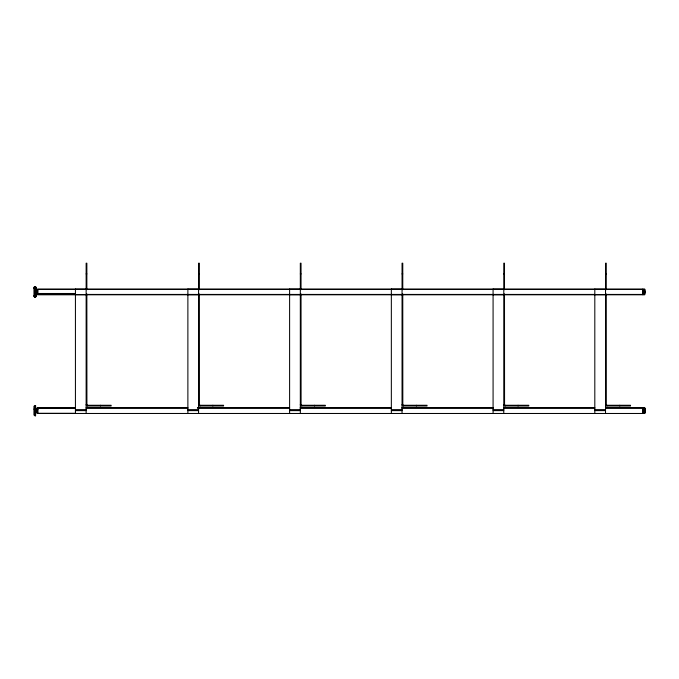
<?xml version="1.0" encoding="UTF-8"?>
<svg xmlns="http://www.w3.org/2000/svg" width="679" height="679" viewBox="0 0 679 679"><rect width="100%" height="100%" fill="white"/><g stroke="black" fill="none" stroke-linecap="round" stroke-linejoin="round"><path stroke-width="1.02" d="M36.598 294.338L36.377 295.144A14.259 13.682 0.2 0 1 35.987 296.078A11.254 10.796 0 0 1 35.605 296.808L34.001 296.451L33.958 287.251L34.654 286.665L34.654 297.147L33.95 296.494M35.452 286.971L35.605 287.064A11.254 10.796 0 0 1 35.987 287.794A14.259 13.682 -0.3 0 1 36.377 288.728L36.547 289.398A6.162 6.162 0 0 0 36.208 288.04L35.987 287.506A11.051 11.051 0 0 0 35.605 286.75L33.95 287.667M35.605 296.604L35.614 286.861M35.605 286.801L35.605 287.124A11.051 10.601 0 0 1 35.987 287.794L36.123 288.1A15.651 15.023 -0.7 0 1 36.505 289.059L36.708 289.67M36.598 289.339L35.987 287.726M35.605 297.046L35.605 296.808A11.051 10.601 0 0 0 35.987 296.078A14.938 14.335 0.7 0 0 36.505 294.813L36.641 294.406M645.042 292.25L645.042 291.546M645.042 292.216L645.042 292.038M645.042 410.863L645.042 410.201M645.042 410.761L645.042 410.371M644.804 408.045A11.789 10.872 0 0 1 645.016 410.625L645.042 410.489M644.804 413.205A11.789 10.872 0 0 0 645.016 410.625L645.05 410.625A11.789 6.79 0 0 0 644.804 409.013M645.042 410.659L645.05 410.625A11.789 6.79 0 0 1 644.804 412.238M33.95 288.448L35.52 287.888L36.293 289.127A18.936 14.845 0 0 1 36.751 290.179M36.878 289.975L37.948 289.695M33.95 409.14L35.52 408.902L36.293 409.429A18.936 6.323 0 0 1 36.751 409.878M36.878 409.793L37.948 409.675M36.131 295.076L35.614 295.925M643.081 289.636L644.77 289.653M35.605 296.808L35.605 297.122A11.051 11.051 0 0 0 35.987 296.367L36.208 295.823A6.162 6.162 0 0 0 36.547 294.474M34.654 286.665L35.452 286.657M86.14 273.909L86.853 273.909M198.582 273.909L199.295 273.909M300.322 273.909L301.035 273.909M402.053 273.909L402.766 273.909M503.784 273.909L504.497 273.909M605.524 273.909L606.237 273.909M643.005 289.076L37.948 289.076L37.948 294.788L643.005 294.788L643.005 289.076L643.081 294.737M75.428 289.262L86.14 289.262M187.879 289.262L198.582 289.262M289.61 289.262L300.322 289.262M391.342 289.262L402.053 289.262M493.081 289.262L503.784 289.262M594.812 289.262L605.524 289.262M37.948 289.441L75.428 289.441M86.14 289.441L594.812 289.441M605.524 289.441L643.005 289.441M37.948 293.489L75.428 293.489M37.948 293.71L75.428 293.71M37.948 294.431L75.428 294.431M86.14 294.431L594.812 294.431M605.524 294.431L643.005 294.431M75.428 294.61L86.14 294.61M187.879 294.61L198.582 294.61M289.61 294.61L300.322 294.61M391.342 294.61L402.053 294.61M493.081 294.61L503.784 294.61M594.812 294.61L605.524 294.61M86.853 404.557L86.14 404.557A1.426 1.426 0 0 0 87.566 405.983L111.127 405.983L111.127 405.27L87.566 405.27L86.912 404.828L86.853 293.931M199.295 404.557L198.582 404.557A1.426 1.426 0 0 0 200.008 405.983L223.569 405.983L223.569 405.27L200.008 405.27L199.354 404.828L199.295 293.931M301.035 404.557L300.322 404.557A1.426 1.426 0 0 0 301.748 405.983L325.309 405.983L325.309 405.27L301.748 405.27L301.086 404.828L301.035 293.931M402.766 404.557L402.053 404.557A1.426 1.426 0 0 0 403.479 405.983L427.04 405.983L427.04 405.27L403.479 405.27L402.817 404.828L402.766 293.931M504.497 404.557L503.784 404.557A1.426 1.426 0 0 0 505.21 405.983L528.771 405.983L528.771 405.27L505.21 405.27L504.556 404.828L504.497 293.931M606.237 404.557L605.524 404.557A1.426 1.426 0 0 0 606.95 405.983L630.511 405.983L630.511 405.27L606.95 405.27L606.288 404.828L606.237 293.931M37.948 407.782L75.428 407.782M86.14 407.773L187.879 407.773M197.411 407.773L289.61 407.773M300.203 407.773L391.342 407.773M401.943 407.773L493.081 407.773M503.674 407.773L594.812 407.773M605.524 407.773L643.005 407.773L643.005 413.477L37.948 413.469L37.948 407.773M37.948 407.935L75.428 407.935M37.948 408.138L75.428 408.138M86.14 408.13L187.879 408.13M197.411 408.13L289.61 408.13M300.203 408.13L391.342 408.13M401.943 408.13L493.081 408.13M503.674 408.13L594.812 408.13M605.524 408.13L643.005 408.13M37.948 408.274L75.428 408.274M75.428 409.632L86.14 409.632M187.879 409.632L198.582 409.632M289.61 409.632L300.322 409.632M391.342 409.632L402.053 409.632M493.081 409.632L503.784 409.632M594.812 409.632L605.524 409.632M75.428 410.625L86.14 410.625M187.879 410.625L198.582 410.625M289.61 410.625L300.322 410.625M391.342 410.625L402.053 410.625M493.081 410.625L503.784 410.625M594.812 410.625L605.524 410.625M37.948 413.316L75.428 413.316M34.654 297.207L35.452 297.215M34.298 295.908L33.95 295.424M644.77 408.342L643.081 408.325A3.59 3.31 0 0 1 643.081 408.028M36.505 288.94L36.717 289.695M36.564 289.22L36.607 289.653M644.77 289.144L644.77 294.728M644.77 407.833L644.77 413.418M644.6 289.016L644.6 294.856M644.6 407.706L644.6 413.545M643.251 288.999L643.251 294.873M643.251 407.689L643.251 413.562M643.081 407.824L643.081 413.426M619.8 405.27L619.8 405.983M606.95 405.27L606.95 405.983M606.237 289.712L606.237 263.197L605.524 263.197L605.524 413.477M594.812 289.076L594.812 413.477M518.069 405.27L518.069 405.983M505.21 405.27L505.21 405.983M504.497 289.712L504.497 263.197L503.784 263.197L503.784 413.477M493.081 289.076L493.081 413.477M416.329 405.27L416.329 405.983M403.479 405.27L403.479 405.983M402.766 289.712L402.766 263.197L402.053 263.197L402.053 413.477M391.342 289.076L391.342 413.477M314.598 405.27L314.598 405.983M301.748 405.27L301.748 405.983M301.035 289.712L301.035 263.197L300.322 263.197L300.322 413.477M289.61 289.076L289.61 413.477M212.867 405.27L212.867 405.983M200.008 405.27L200.008 405.983M199.295 289.712L199.295 263.197L198.582 263.197L198.582 413.477M187.879 289.076L187.879 413.477M100.416 405.27L100.416 405.983M87.566 405.27L87.566 405.983M86.853 289.712L86.853 263.197L86.14 263.197L86.14 413.477M75.428 289.076L75.428 413.477M37.235 289.084L37.235 294.788M37.235 407.773L37.235 413.477M36.878 289.441L36.878 294.431M36.878 408.13L36.878 412.976M35.614 405.541L35.614 415.709M34.654 405.465L34.654 415.786M33.95 406.178L33.95 415.073M644.804 293.549A11.789 6.79 0 0 0 645.016 291.936L645.05 291.936A11.789 6.79 0 0 0 644.804 290.323M643.081 293.557A3.59 2.071 0 0 1 643.005 293.353M36.462 294.397A18.936 14.845 0 0 1 36.301 294.737M643.081 412.246A3.59 2.071 0 0 1 643.005 412.043M35.452 297.113L35.452 286.759L35.452 297.113M35.452 415.803L35.452 405.448L35.452 415.803"/></g></svg>
